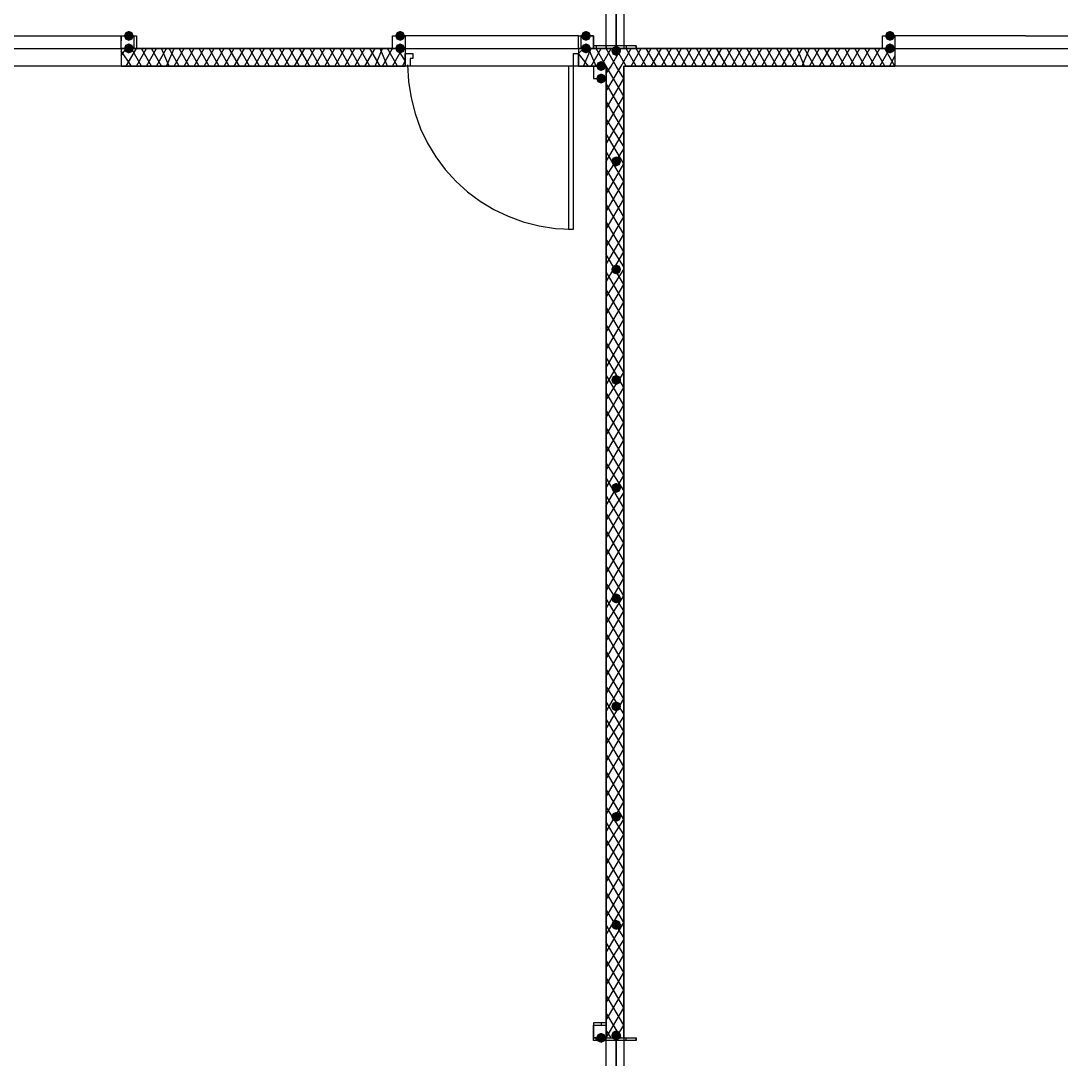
# Model space of a CAD drawing. Header units: millimetres. Extents: x 0 to 420, y 0 to 297.
# Drawn here: x 141.18 to 158.71, y 123.3 to 140.8 of the extents above; entities that cross this region are included whole.
import ezdxf

# ---------------------------------------------------------------- set-up
doc = ezdxf.new("R2010")
doc.units = ezdxf.units.MM
doc.layers.get('0').update_dxf_attribs({"linetype": 'CONTINUOUS'})

msp = doc.modelspace()

# ---------------------------------------------------------------- hatches: boundary and pattern name
at = {"true_color": 0x000007}
for points in [[(143.086667, 140.546667), (143.061796, 140.486871), (143.002, 140.462), (142.942204, 140.486871), (142.917333, 140.546667), (142.942204, 140.606462), (143.002, 140.631333), (143.061796, 140.606463)], [(147.658667, 140.546667), (147.633796, 140.486871), (147.574, 140.462), (147.514204, 140.486871), (147.489333, 140.546667), (147.514204, 140.606462), (147.574, 140.631333), (147.633796, 140.606463)], [(150.791333, 140.546667), (150.766463, 140.486871), (150.706667, 140.462), (150.646871, 140.486871), (150.622, 140.546667), (150.646871, 140.606462), (150.706667, 140.631333), (150.766462, 140.606463)], [(155.913667, 140.546667), (155.888796, 140.486871), (155.829, 140.462), (155.769204, 140.486871), (155.744333, 140.546667), (155.769204, 140.606462), (155.829, 140.631333), (155.888796, 140.606463)], [(143.086667, 140.335), (143.061796, 140.275204), (143.002, 140.250333), (142.942204, 140.275204), (142.917333, 140.335), (142.942204, 140.394796), (143.002, 140.419667), (143.061796, 140.394796)], [(147.658667, 140.335), (147.633796, 140.275204), (147.574, 140.250333), (147.514204, 140.275204), (147.489333, 140.335), (147.514204, 140.394796), (147.574, 140.419667), (147.633796, 140.394796)], [(150.791333, 140.335), (150.766463, 140.275204), (150.706667, 140.250333), (150.646871, 140.275204), (150.622, 140.335), (150.646871, 140.394796), (150.706667, 140.419667), (150.766462, 140.394796)], [(151.299333, 140.292667), (151.274463, 140.232871), (151.214667, 140.208), (151.154871, 140.232871), (151.13, 140.292667), (151.154871, 140.352462), (151.214667, 140.377333), (151.274462, 140.352463)], [(155.913667, 140.335), (155.888796, 140.275204), (155.829, 140.250333), (155.769204, 140.275204), (155.744333, 140.335), (155.769204, 140.394796), (155.829, 140.419667), (155.888796, 140.394796)], [(151.045333, 140.038667), (151.020463, 139.978871), (150.960667, 139.954), (150.900871, 139.978871), (150.876, 140.038667), (150.900871, 140.098462), (150.960667, 140.123333), (151.020462, 140.098463)], [(151.045333, 139.827), (151.020463, 139.767204), (150.960667, 139.742333), (150.900871, 139.767204), (150.876, 139.827), (150.900871, 139.886796), (150.960667, 139.911667), (151.020462, 139.886796)], [(151.299333, 138.43), (151.274463, 138.370204), (151.214667, 138.345333), (151.154871, 138.370204), (151.13, 138.43), (151.154871, 138.489796), (151.214667, 138.514667), (151.274462, 138.489796)], [(151.299333, 136.609667), (151.274463, 136.549871), (151.214667, 136.525), (151.154871, 136.549871), (151.13, 136.609667), (151.154871, 136.669462), (151.214667, 136.694333), (151.274462, 136.669463)], [(151.299333, 134.747), (151.274463, 134.687204), (151.214667, 134.662333), (151.154871, 134.687204), (151.13, 134.747), (151.154871, 134.806796), (151.214667, 134.831667), (151.274462, 134.806796)], [(151.299333, 132.926667), (151.274463, 132.866871), (151.214667, 132.842), (151.154871, 132.866871), (151.13, 132.926667), (151.154871, 132.986462), (151.214667, 133.011333), (151.274462, 132.986463)], [(151.299333, 131.064), (151.274463, 131.004204), (151.214667, 130.979333), (151.154871, 131.004204), (151.13, 131.064), (151.154871, 131.123796), (151.214667, 131.148667), (151.274462, 131.123796)], [(151.299333, 129.243667), (151.274463, 129.183871), (151.214667, 129.159), (151.154871, 129.183871), (151.13, 129.243667), (151.154871, 129.303462), (151.214667, 129.328333), (151.274462, 129.303463)], [(151.299333, 127.381), (151.274463, 127.321204), (151.214667, 127.296333), (151.154871, 127.321204), (151.13, 127.381), (151.154871, 127.440796), (151.214667, 127.465667), (151.274462, 127.440796)], [(151.299333, 125.560667), (151.274463, 125.500871), (151.214667, 125.476), (151.154871, 125.500871), (151.13, 125.560667), (151.154871, 125.620462), (151.214667, 125.645333), (151.274462, 125.620463)], [(151.299333, 123.698), (151.274463, 123.638204), (151.214667, 123.613333), (151.154871, 123.638204), (151.13, 123.698), (151.154871, 123.757796), (151.214667, 123.782667), (151.274462, 123.757796)], [(151.045333, 123.655667), (151.020463, 123.595871), (150.960667, 123.571), (150.900871, 123.595871), (150.876, 123.655667), (150.900871, 123.715462), (150.960667, 123.740333), (151.020462, 123.715463)]]:
    msp.add_hatch(color=0, dxfattribs=at).paths.add_polyline_path(points, flags=0)

# ---------------------------------------------------------------- linework, layer by layer
at = {"color": 0, "true_color": 0x000007}
for points in [[(133.942667, 151.468667), (133.942667, 140.335), (151.045333, 140.335), (151.045333, 151.468667)], [(168.444333, 140.335), (168.444333, 151.468667), (151.341667, 151.468667), (151.341667, 140.335)], [(151.553333, 141.054667), (150.833667, 141.054667), (150.833667, 141.012333), (151.214667, 141.012333), (151.214667, 140.377333), (150.833667, 140.377333), (150.833667, 140.335), (151.553333, 140.335), (151.553333, 140.377333), (151.214667, 140.377333), (151.214667, 141.012333), (151.553333, 141.012333)], [(147.447, 140.546667), (147.658667, 140.546667), (147.658667, 140.335), (147.447, 140.335), (147.447, 140.546667), (147.658667, 140.546667), (147.658667, 140.335), (147.447, 140.335)], [(150.579667, 140.546667), (150.833667, 140.546667), (150.833667, 140.335), (150.579667, 140.335)], [(150.622, 140.546667), (150.622, 140.335), (150.833667, 140.335), (150.833667, 140.546667)], [(155.702, 140.546667), (155.913667, 140.546667), (155.913667, 140.335), (155.702, 140.335), (155.702, 140.546667), (155.913667, 140.546667), (155.913667, 140.335), (155.702, 140.335)], [(147.785667, 140.250333), (147.785667, 140.165667), (147.743333, 140.165667), (147.743333, 140.038667), (147.658667, 140.038667), (147.658667, 140.250333)], [(147.658667, 140.038667), (147.658667, 140.250333)], [(150.579667, 140.250333), (150.579667, 140.038667), (150.495, 140.038667), (150.495, 140.165667), (150.495, 140.250333)], [(150.579667, 140.038667), (150.579667, 140.250333)], [(151.045333, 105.537), (151.045333, 140.038667), (147.362333, 140.038667), (134.196667, 140.038667), (133.942667, 140.038667), (133.942667, 105.537)], [(150.495, 137.287), (150.495, 140.038667), (150.410333, 140.038667), (150.410333, 137.287)], [(151.045333, 140.038667), (150.833667, 140.038667), (150.833667, 139.827), (151.045333, 139.827), (151.045333, 140.038667), (150.833667, 140.038667), (150.833667, 139.827), (151.045333, 139.827)], [(151.595667, 140.038667), (151.341667, 140.038667), (151.341667, 105.537), (168.444333, 105.537), (168.444333, 140.038667), (164.761333, 140.038667)], [(151.045333, 123.909667), (150.833667, 123.909667), (150.833667, 123.655667), (151.045333, 123.655667)], [(151.045333, 123.867333), (151.045333, 123.655667), (150.833667, 123.655667), (150.833667, 123.867333)], [(151.553333, 122.936), (150.833667, 122.936), (150.833667, 122.978333), (151.214667, 122.978333), (151.214667, 123.613333), (150.833667, 123.613333), (150.833667, 123.655667), (151.553333, 123.655667), (151.553333, 123.613333), (151.214667, 123.613333), (151.214667, 122.978333), (151.553333, 122.978333)]]:
    msp.add_lwpolyline(points, close=True, dxfattribs=at)
for points in [[(151.214667, 141.054667), (151.214667, 140.335)], [(140.716, 140.546667), (142.875, 140.546667), (143.086667, 140.546667), (143.086667, 140.335), (142.875, 140.335), (142.875, 140.546667), (143.129, 140.546667), (143.129, 140.335), (142.875, 140.335), (142.875, 140.546667), (142.875, 140.462)], [(140.716, 140.335), (142.875, 140.335), (142.875, 140.462)], [(149.140333, 140.546667), (147.658667, 140.546667), (147.658667, 140.462)], [(147.658667, 140.462), (147.658667, 140.335), (149.140333, 140.335)], [(150.579667, 140.462), (150.579667, 140.546667), (149.140333, 140.546667)], [(149.140333, 140.335), (150.579667, 140.335), (150.579667, 140.462)], [(158.115, 140.546667), (155.913667, 140.546667), (155.913667, 140.462)], [(155.913667, 140.462), (155.913667, 140.335), (158.115, 140.335)], [(158.115, 140.546667), (160.274, 140.546667), (160.485667, 140.546667), (160.485667, 140.335), (160.274, 140.335), (160.274, 140.546667), (160.528, 140.546667), (160.528, 140.335), (160.274, 140.335), (160.274, 140.546667), (160.274, 140.462)], [(158.115, 140.335), (160.274, 140.335), (160.274, 140.462)], [(142.875, 140.208), (142.959667, 140.335)], [(142.875, 140.335), (142.875, 140.038667)], [(142.875, 140.335), (142.875, 140.038667)], [(147.658667, 140.335), (142.875, 140.335)], [(143.044333, 140.038667), (142.875, 140.292667)], [(142.959667, 140.038667), (143.129, 140.335)], [(143.213667, 140.038667), (143.044333, 140.335)], [(143.129, 140.038667), (143.298333, 140.335)], [(143.383, 140.038667), (143.213667, 140.335)], [(143.298333, 140.038667), (143.467667, 140.335)], [(143.552333, 140.038667), (143.383, 140.335)], [(143.467667, 140.038667), (143.637, 140.335)], [(143.679333, 140.038667), (143.552333, 140.335)], [(143.637, 140.038667), (143.764, 140.335)], [(143.848667, 140.038667), (143.679333, 140.335)], [(143.764, 140.038667), (143.933333, 140.335)], [(144.018, 140.038667), (143.848667, 140.335)], [(143.933333, 140.038667), (144.102667, 140.335)], [(144.187333, 140.038667), (144.018, 140.335)], [(144.102667, 140.038667), (144.272, 140.335)], [(144.356667, 140.038667), (144.187333, 140.335)], [(144.272, 140.038667), (144.441333, 140.335)], [(144.526, 140.038667), (144.356667, 140.335)], [(144.441333, 140.038667), (144.610667, 140.335)], [(144.695333, 140.038667), (144.526, 140.335)], [(144.610667, 140.038667), (144.78, 140.335)], [(144.864667, 140.038667), (144.695333, 140.335)], [(144.78, 140.038667), (144.949333, 140.335)], [(145.034, 140.038667), (144.864667, 140.335)], [(144.949333, 140.038667), (145.118667, 140.335)], [(145.203333, 140.038667), (145.034, 140.335)], [(145.118667, 140.038667), (145.288, 140.335)], [(145.372667, 140.038667), (145.203333, 140.335)], [(145.288, 140.038667), (145.457333, 140.335)], [(145.542, 140.038667), (145.372667, 140.335)], [(145.457333, 140.038667), (145.626667, 140.335)], [(145.711333, 140.038667), (145.542, 140.335)], [(145.626667, 140.038667), (145.796, 140.335)], [(145.880667, 140.038667), (145.711333, 140.335)], [(145.796, 140.038667), (145.965333, 140.335)], [(146.05, 140.038667), (145.880667, 140.335)], [(145.965333, 140.038667), (146.134667, 140.335)], [(146.219333, 140.038667), (146.05, 140.335)], [(146.134667, 140.038667), (146.304, 140.335)], [(146.388667, 140.038667), (146.219333, 140.335)], [(146.304, 140.038667), (146.473333, 140.335)], [(146.558, 140.038667), (146.388667, 140.335)], [(146.473333, 140.038667), (146.642667, 140.335)], [(146.727333, 140.038667), (146.558, 140.335)], [(146.642667, 140.038667), (146.812, 140.335)], [(146.896667, 140.038667), (146.727333, 140.335)], [(146.812, 140.038667), (146.981333, 140.335)], [(147.066, 140.038667), (146.896667, 140.335)], [(146.981333, 140.038667), (147.150667, 140.335)], [(147.235333, 140.038667), (147.066, 140.335)], [(147.150667, 140.038667), (147.277667, 140.335)], [(147.362333, 140.038667), (147.235333, 140.335)], [(147.277667, 140.038667), (147.447, 140.335)], [(147.531667, 140.038667), (147.362333, 140.335)], [(147.447, 140.038667), (147.616333, 140.335)], [(147.658667, 140.123333), (147.531667, 140.335)], [(147.658667, 140.335), (147.658667, 140.250333), (147.658667, 140.038667)], [(147.658667, 140.335), (147.658667, 140.250333)], [(150.579667, 140.250333), (150.664333, 140.335)], [(150.579667, 140.335), (150.579667, 140.250333), (150.579667, 140.038667)], [(150.579667, 140.335), (150.579667, 140.250333)], [(155.913667, 140.335), (150.579667, 140.335)], [(150.664333, 140.038667), (150.791333, 140.335)], [(150.876, 140.038667), (150.749, 140.335)], [(150.791333, 140.038667), (150.960667, 140.335)], [(150.876, 140.377333), (150.876, 140.335)], [(151.045333, 140.038667), (150.876, 140.335)], [(150.960667, 140.038667), (151.13, 140.335)], [(151.045333, 140.377333), (151.045333, 140.335)], [(151.214667, 140.038667), (151.045333, 140.335)], [(151.13, 140.038667), (151.299333, 140.335)], [(151.384, 140.038667), (151.214667, 140.335)], [(151.299333, 140.038667), (151.468667, 140.335)], [(151.384, 140.377333), (151.384, 140.335)], [(151.553333, 140.038667), (151.384, 140.335)], [(151.468667, 140.038667), (151.638, 140.335)], [(151.553333, 140.377333), (151.553333, 140.335)], [(151.722667, 140.038667), (151.553333, 140.335)], [(151.638, 140.038667), (151.807333, 140.335)], [(151.892, 140.038667), (151.722667, 140.335)], [(151.807333, 140.038667), (151.976667, 140.335)], [(152.061333, 140.038667), (151.892, 140.335)], [(151.976667, 140.038667), (152.146, 140.335)], [(152.230667, 140.038667), (152.061333, 140.335)], [(152.146, 140.038667), (152.315333, 140.335)], [(152.4, 140.038667), (152.230667, 140.335)], [(152.315333, 140.038667), (152.484667, 140.335)], [(152.569333, 140.038667), (152.4, 140.335)], [(152.484667, 140.038667), (152.654, 140.335)], [(152.738667, 140.038667), (152.569333, 140.335)], [(152.654, 140.038667), (152.823333, 140.335)], [(152.908, 140.038667), (152.738667, 140.335)], [(152.823333, 140.038667), (152.992667, 140.335)], [(153.077333, 140.038667), (152.908, 140.335)], [(152.992667, 140.038667), (153.162, 140.335)], [(153.246667, 140.038667), (153.077333, 140.335)], [(153.162, 140.038667), (153.331333, 140.335)], [(153.416, 140.038667), (153.246667, 140.335)], [(153.331333, 140.038667), (153.500667, 140.335)], [(153.585333, 140.038667), (153.416, 140.335)], [(153.500667, 140.038667), (153.67, 140.335)], [(153.754667, 140.038667), (153.585333, 140.335)], [(153.67, 140.038667), (153.839333, 140.335)], [(153.924, 140.038667), (153.754667, 140.335)], [(153.839333, 140.038667), (154.008667, 140.335)], [(154.093333, 140.038667), (153.924, 140.335)], [(154.008667, 140.038667), (154.178, 140.335)], [(154.262667, 140.038667), (154.093333, 140.335)], [(154.178, 140.038667), (154.347333, 140.335)], [(154.389667, 140.038667), (154.262667, 140.335)], [(154.347333, 140.038667), (154.474333, 140.335)], [(154.559, 140.038667), (154.389667, 140.335)], [(154.474333, 140.038667), (154.643667, 140.335)], [(154.728333, 140.038667), (154.559, 140.335)], [(154.643667, 140.038667), (154.813, 140.335)], [(154.897667, 140.038667), (154.728333, 140.335)], [(154.813, 140.038667), (154.982333, 140.335)], [(155.067, 140.038667), (154.897667, 140.335)], [(154.982333, 140.038667), (155.151667, 140.335)], [(155.236333, 140.038667), (155.067, 140.335)], [(155.151667, 140.038667), (155.321, 140.335)], [(155.405667, 140.038667), (155.236333, 140.335)], [(155.321, 140.038667), (155.490333, 140.335)], [(155.575, 140.038667), (155.405667, 140.335)], [(155.490333, 140.038667), (155.659667, 140.335)], [(155.744333, 140.038667), (155.575, 140.335)], [(155.659667, 140.038667), (155.829, 140.335)], [(155.913667, 140.038667), (155.744333, 140.335)], [(155.913667, 140.292667), (155.913667, 140.335)], [(155.913667, 140.335), (155.913667, 140.038667)], [(155.913667, 140.335), (155.913667, 140.038667)], [(147.616333, 140.038667), (147.658667, 140.123333)], [(150.749, 140.038667), (150.579667, 140.250333)], [(155.829, 140.038667), (155.913667, 140.208)], [(142.875, 140.038667), (147.658667, 140.038667)], [(147.701, 140.059833), (147.715316, 139.776327), (147.757334, 139.501011), (147.825661, 139.235278), (147.918903, 138.980521), (148.035666, 138.738136), (148.174556, 138.509516), (148.33418, 138.296054), (148.513144, 138.099144), (148.710054, 137.92018), (148.923516, 137.760556), (149.152136, 137.621666), (149.394521, 137.504903), (149.649278, 137.411661), (149.915011, 137.343334), (150.190327, 137.301316), (150.473833, 137.287)], [(150.579667, 140.038667), (151.045333, 140.038667)], [(151.045333, 139.911667), (151.13, 140.038667)], [(151.045333, 139.615333), (151.299333, 140.038667)], [(151.341667, 139.530667), (151.045333, 140.038667)], [(151.045333, 140.038667), (151.045333, 123.655667), (151.341667, 123.655667), (151.341667, 140.038667)], [(151.341667, 139.827), (151.214667, 140.038667)], [(151.341667, 140.038667), (155.913667, 140.038667)], [(151.045333, 139.319), (151.341667, 139.827)], [(151.341667, 139.234333), (151.045333, 139.742333)], [(151.045333, 139.022667), (151.341667, 139.530667)], [(151.341667, 138.938), (151.045333, 139.446)], [(151.045333, 138.726333), (151.341667, 139.234333)], [(151.341667, 138.684), (151.045333, 139.149667)], [(151.045333, 138.43), (151.341667, 138.938)], [(151.341667, 138.387667), (151.045333, 138.895667)], [(151.045333, 138.176), (151.341667, 138.641667)], [(151.341667, 138.091333), (151.045333, 138.599333)], [(151.045333, 137.879667), (151.341667, 138.387667)], [(151.341667, 137.795), (151.045333, 138.303)], [(151.045333, 137.583333), (151.341667, 138.091333)], [(151.341667, 137.498667), (151.045333, 138.006667)], [(151.045333, 137.287), (151.341667, 137.795)], [(151.341667, 137.202333), (151.045333, 137.710333)], [(151.045333, 136.990667), (151.341667, 137.498667)], [(151.341667, 136.906), (151.045333, 137.414)], [(151.045333, 136.694333), (151.341667, 137.202333)], [(151.341667, 136.652), (151.045333, 137.117667)], [(151.045333, 136.398), (151.341667, 136.906)], [(151.341667, 136.355667), (151.045333, 136.863667)], [(151.045333, 136.144), (151.341667, 136.609667)], [(151.341667, 136.059333), (151.045333, 136.567333)], [(151.045333, 135.847667), (151.341667, 136.355667)], [(151.341667, 135.763), (151.045333, 136.271)], [(151.045333, 135.551333), (151.341667, 136.059333)], [(151.341667, 135.466667), (151.045333, 135.974667)], [(151.045333, 135.255), (151.341667, 135.763)], [(151.341667, 135.170333), (151.045333, 135.678333)], [(151.045333, 134.958667), (151.341667, 135.466667)], [(151.341667, 134.874), (151.045333, 135.382)], [(151.045333, 134.662333), (151.341667, 135.170333)], [(151.341667, 134.62), (151.045333, 135.128)], [(151.045333, 134.408333), (151.341667, 134.874)], [(151.341667, 134.323667), (151.045333, 134.831667)], [(151.045333, 134.112), (151.341667, 134.62)], [(151.341667, 134.027333), (151.045333, 134.535333)], [(151.045333, 133.815667), (151.341667, 134.323667)], [(151.341667, 133.731), (151.045333, 134.239)], [(151.045333, 133.519333), (151.341667, 134.027333)], [(151.341667, 133.434667), (151.045333, 133.942667)], [(151.045333, 133.223), (151.341667, 133.731)], [(151.341667, 133.138333), (151.045333, 133.646333)], [(151.045333, 132.926667), (151.341667, 133.434667)], [(151.341667, 132.884333), (151.045333, 133.35)], [(151.045333, 132.630333), (151.341667, 133.138333)], [(151.341667, 132.588), (151.045333, 133.096)], [(151.045333, 132.376333), (151.341667, 132.842)], [(151.341667, 132.291667), (151.045333, 132.799667)], [(151.045333, 132.08), (151.341667, 132.588)], [(151.341667, 131.995333), (151.045333, 132.503333)], [(151.045333, 131.783667), (151.341667, 132.291667)], [(151.341667, 131.699), (151.045333, 132.207)], [(151.045333, 131.487333), (151.341667, 131.995333)], [(151.341667, 131.402667), (151.045333, 131.910667)], [(151.045333, 131.191), (151.341667, 131.699)], [(151.341667, 131.106333), (151.045333, 131.614333)], [(151.045333, 130.894667), (151.341667, 131.402667)], [(151.341667, 130.852333), (151.045333, 131.318)], [(151.045333, 130.640667), (151.341667, 131.106333)], [(151.341667, 130.556), (151.045333, 131.064)], [(151.045333, 130.344333), (151.341667, 130.852333)], [(151.341667, 130.259667), (151.045333, 130.767667)], [(151.045333, 130.048), (151.341667, 130.556)], [(151.341667, 129.963333), (151.045333, 130.471333)], [(151.045333, 129.751667), (151.341667, 130.259667)], [(151.341667, 129.667), (151.045333, 130.175)], [(151.045333, 129.455333), (151.341667, 129.963333)], [(151.341667, 129.370667), (151.045333, 129.878667)], [(151.045333, 129.159), (151.341667, 129.667)], [(151.341667, 129.116667), (151.045333, 129.582333)], [(151.045333, 128.862667), (151.341667, 129.370667)], [(151.341667, 128.820333), (151.045333, 129.328333)], [(151.045333, 128.608667), (151.341667, 129.074333)], [(151.341667, 128.524), (151.045333, 129.032)], [(151.045333, 128.312333), (151.341667, 128.820333)], [(151.341667, 128.227667), (151.045333, 128.735667)], [(151.045333, 128.016), (151.341667, 128.524)], [(151.341667, 127.931333), (151.045333, 128.439333)], [(151.045333, 127.719667), (151.341667, 128.227667)], [(151.341667, 127.635), (151.045333, 128.143)], [(151.045333, 127.423333), (151.341667, 127.931333)], [(151.341667, 127.338667), (151.045333, 127.846667)], [(151.045333, 127.127), (151.341667, 127.635)], [(151.341667, 127.084667), (151.045333, 127.550333)], [(151.045333, 126.873), (151.341667, 127.338667)], [(151.341667, 126.788333), (151.045333, 127.296333)], [(151.045333, 126.576667), (151.341667, 127.084667)], [(151.341667, 126.492), (151.045333, 127)], [(151.045333, 126.280333), (151.341667, 126.788333)], [(151.341667, 126.195667), (151.045333, 126.703667)], [(151.045333, 125.984), (151.341667, 126.492)], [(151.341667, 125.899333), (151.045333, 126.407333)], [(151.045333, 125.687667), (151.341667, 126.195667)], [(151.341667, 125.603), (151.045333, 126.111)], [(151.045333, 125.391333), (151.341667, 125.899333)], [(151.341667, 125.349), (151.045333, 125.814667)], [(151.045333, 125.095), (151.341667, 125.603)], [(151.341667, 125.052667), (151.045333, 125.560667)], [(151.045333, 124.841), (151.341667, 125.306667)], [(151.341667, 124.756333), (151.045333, 125.264333)], [(151.045333, 124.544667), (151.341667, 125.052667)], [(151.341667, 124.46), (151.045333, 124.968)], [(151.045333, 124.248333), (151.341667, 124.756333)], [(151.341667, 124.163667), (151.045333, 124.671667)], [(151.045333, 123.952), (151.341667, 124.46)], [(151.341667, 123.867333), (151.045333, 124.375333)], [(151.045333, 123.655667), (151.341667, 124.163667)], [(151.299333, 123.655667), (151.045333, 124.079)], [(150.960667, 123.909667), (150.960667, 123.867333)], [(151.13, 123.655667), (151.045333, 123.782667)], [(151.214667, 123.655667), (151.341667, 123.867333)], [(150.876, 123.613333), (150.876, 123.655667)], [(151.045333, 123.613333), (151.045333, 123.655667)], [(151.214667, 122.936), (151.214667, 123.655667)], [(151.384, 123.613333), (151.384, 123.655667)], [(151.553333, 123.613333), (151.553333, 123.655667)]]:
    msp.add_lwpolyline(points, dxfattribs=at)

doc.saveas('drawing.dxf')
